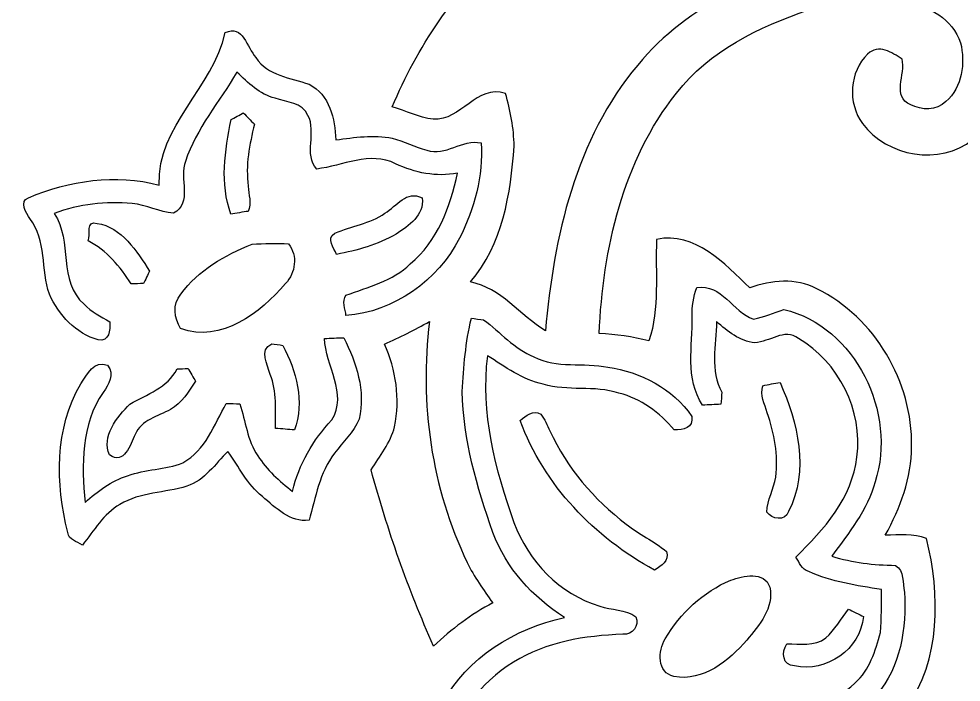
# Model space of a CAD drawing. Header units: centimetres. Extents: x -11.3 to 11.3, y -12.6 to 12.5.
# Drawn here: x -10.08 to -3.45, y 3.49 to 8.16 of the extents above; entities that cross this region are included whole.
import ezdxf

# ---------------------------------------------------------------- set-up
doc = ezdxf.new("R2010")
doc.units = ezdxf.units.CM
doc.header["$MEASUREMENT"] = 0
doc.layers.add('Camada 1', color=7, linetype='Continuous')

msp = doc.modelspace()

# ---------------------------------------------------------------- linework, layer by layer
at = {"layer": 'Camada 1', "color": 156}
for points, knots in [([(-3.44523, 9.89753), (-3.44523, 9.89753), (-3.44523, 9.89753), (-3.44523, 9.89753), (-3.44523, 9.89753), (-3.39231, 9.63189), (-3.35173, 9.34402), (-3.44628, 9.08332), (-3.44628, 9.08332), (-3.49496, 9.08685), (-3.55211, 9.06709), (-3.59233, 9.10343), (-3.59233, 9.10343), (-3.68935, 9.17328), (-3.78777, 9.2463), (-3.9063, 9.27417), (-3.9063, 9.27417), (-4.15466, 9.06744), (-4.47604, 8.94432), (-4.80024, 8.94997), (-4.80024, 8.94997), (-4.98016, 8.98666), (-5.16008, 9.04346), (-5.30189, 9.16516), (-5.30189, 9.16516), (-5.55766, 8.81379), (-5.99581, 8.64552), (-6.42055, 8.6434), (-6.42055, 8.6434), (-6.5098, 8.64975), (-6.59906, 8.65716), (-6.68796, 8.66598), (-6.68796, 8.66598), (-7.00758, 8.34284), (-7.27604, 7.96254), (-7.44819, 7.54062), (-7.44819, 7.54062), (-7.35259, 7.5124), (-7.26052, 7.46724), (-7.16068, 7.45418), (-7.16068, 7.45418), (-6.96382, 7.44254), (-6.85411, 7.7022), (-6.65091, 7.63656), (-6.65091, 7.63656), (-6.61811, 7.51557), (-6.59165, 7.3914), (-6.59095, 7.2651), (-6.59095, 7.2651), (-6.61353, 6.92996), (-6.67244, 6.57365), (-6.89785, 6.30943), (-6.89785, 6.30943), (-6.6809, 6.26568), (-6.55038, 6.07625), (-6.37046, 5.96582), (-6.37046, 5.96582), (-6.3126, 6.62622), (-6.15809, 7.3159), (-5.72135, 7.83554), (-5.72135, 7.83554), (-5.36609, 8.27016), (-4.82458, 8.48642), (-4.30318, 8.64799), (-4.30318, 8.64799), (-3.62832, 8.85578), (-2.87301, 8.81309), (-2.24437, 8.48147), (-2.24437, 8.48147), (-1.36806, 8.04967), (-0.75847, 7.22806), (-0.36018, 6.3574), (-0.36018, 6.3574), (-0.32878, 6.41103), (-0.29739, 6.46465), (-0.26458, 6.51722), (-0.26458, 6.51722), (-0.41663, 7.39985), (-0.6558, 8.30932), (-1.22765, 9.01946), (-1.22765, 9.01946), (-1.34691, 8.82579), (-1.52929, 8.67233), (-1.74412, 8.59542), (-1.74412, 8.59542), (-1.79422, 8.57955), (-1.85844, 8.57179), (-1.89934, 8.61094), (-1.89934, 8.61094), (-2.05105, 8.74676), (-2.13747, 8.93903), (-2.1791, 9.13518), (-2.1791, 9.13518), (-2.41017, 9.01311), (-2.67124, 8.93903), (-2.9337, 8.94538), (-2.9337, 8.94538), (-3.10761, 9.21985), (-3.17005, 9.57509), (-3.04587, 9.88201), (-3.04587, 9.88201), (-3.17887, 9.88976), (-3.31223, 9.89506), (-3.44523, 9.89753)], [0, 0, 0, 0, 0.037037037037037, 0.037037037037037, 0.037037037037037, 0.037037037037037, 0.0740740740740741, 0.0740740740740741, 0.0740740740740741, 0.0740740740740741, 0.1111111111111111, 0.1111111111111111, 0.1111111111111111, 0.1111111111111111, 0.1481481481481481, 0.1481481481481481, 0.1481481481481481, 0.1481481481481481, 0.1851851851851852, 0.1851851851851852, 0.1851851851851852, 0.1851851851851852, 0.2222222222222222, 0.2222222222222222, 0.2222222222222222, 0.2222222222222222, 0.2592592592592592, 0.2592592592592592, 0.2592592592592592, 0.2592592592592592, 0.2962962962962963, 0.2962962962962963, 0.2962962962962963, 0.2962962962962963, 0.3333333333333333, 0.3333333333333333, 0.3333333333333333, 0.3333333333333333, 0.3703703703703703, 0.3703703703703703, 0.3703703703703703, 0.3703703703703703, 0.4074074074074074, 0.4074074074074074, 0.4074074074074074, 0.4074074074074074, 0.4444444444444444, 0.4444444444444444, 0.4444444444444444, 0.4444444444444444, 0.4814814814814815, 0.4814814814814815, 0.4814814814814815, 0.4814814814814815, 0.5185185185185185, 0.5185185185185185, 0.5185185185185185, 0.5185185185185185, 0.5555555555555556, 0.5555555555555556, 0.5555555555555556, 0.5555555555555556, 0.5925925925925926, 0.5925925925925926, 0.5925925925925926, 0.5925925925925926, 0.6296296296296297, 0.6296296296296297, 0.6296296296296297, 0.6296296296296297, 0.6666666666666666, 0.6666666666666666, 0.6666666666666666, 0.6666666666666666, 0.7037037037037037, 0.7037037037037037, 0.7037037037037037, 0.7037037037037037, 0.7407407407407407, 0.7407407407407407, 0.7407407407407407, 0.7407407407407407, 0.7777777777777778, 0.7777777777777778, 0.7777777777777778, 0.7777777777777778, 0.8148148148148148, 0.8148148148148148, 0.8148148148148148, 0.8148148148148148, 0.8518518518518519, 0.8518518518518519, 0.8518518518518519, 0.8518518518518519, 0.8888888888888888, 0.8888888888888888, 0.8888888888888888, 0.8888888888888888, 0.9259259259259259, 0.9259259259259259, 0.9259259259259259, 0.9259259259259259, 1, 1, 1, 1]), ([(-3.39619, 8.44867), (-3.39619, 8.44867), (-3.39619, 8.44867), (-3.39619, 8.44867), (-3.39619, 8.44867), (-3.03106, 8.19185), (-3.00884, 7.58577), (-3.36303, 7.31202), (-3.36303, 7.31202), (-3.59516, 7.12364), (-3.96558, 7.1903), (-4.13985, 7.4249), (-4.13985, 7.4249), (-4.24568, 7.56742), (-4.23157, 7.7911), (-4.1035, 7.91316), (-4.1035, 7.91316), (-4.02624, 7.98617), (-3.93171, 7.92444), (-3.86079, 7.87752), (-3.86079, 7.87752), (-3.83363, 7.77309), (-3.93522, 7.60906), (-3.80047, 7.55685), (-3.80047, 7.55685), (-3.72392, 7.51487), (-3.61843, 7.51521), (-3.55282, 7.57836), (-3.55282, 7.57836), (-3.43675, 7.68032), (-3.41453, 7.84965), (-3.44981, 7.99288), (-3.44981, 7.99288), (-3.50414, 8.15869), (-3.67417, 8.255), (-3.83998, 8.27087), (-3.83998, 8.27087), (-4.06717, 8.2878), (-4.2986, 8.28004), (-4.52049, 8.22359), (-4.52049, 8.22359), (-4.86798, 8.10294), (-5.21723, 7.93502), (-5.44865, 7.63798), (-5.44865, 7.63798), (-5.82682, 7.16314), (-5.96547, 6.54049), (-5.99263, 5.94571), (-5.99263, 5.94571), (-5.87445, 5.94147), (-5.75734, 5.92313), (-5.64198, 5.89562), (-5.64198, 5.89562), (-5.56541, 6.12705), (-5.59893, 6.3708), (-5.58835, 6.60893), (-5.58835, 6.60893), (-5.31812, 6.66608), (-5.10928, 6.43748), (-4.93323, 6.26779), (-4.93323, 6.26779), (-4.77908, 6.32354), (-4.61081, 6.33835), (-4.46051, 6.26073), (-4.46051, 6.26073), (-4.05095, 6.06036), (-3.786, 5.60528), (-3.79411, 5.1516), (-3.79411, 5.1516), (-3.79552, 4.93077), (-3.87244, 4.7184), (-3.97932, 4.52754), (-3.97932, 4.52754), (-3.88196, 4.52931), (-3.78249, 4.53707), (-3.68828, 4.50461), (-3.68828, 4.50461), (-3.59409, 4.10774), (-3.58422, 3.65266), (-3.83329, 3.30799), (-3.83329, 3.30799), (-3.98814, 3.08434), (-4.25838, 2.98838), (-4.5159, 2.94781), (-4.5159, 2.94781), (-4.64397, 2.74708), (-4.78084, 2.52411), (-5.01755, 2.4391), (-5.01755, 2.4391), (-5.18548, 2.36607), (-5.37774, 2.40488), (-5.52874, 2.49872), (-5.52874, 2.49872), (-5.49485, 2.01083), (-5.38585, 1.5307), (-5.25144, 1.06115), (-5.25144, 1.06115), (-5.22323, 0.92216), (-5.09551, 0.84313), (-5.00591, 0.74471), (-5.00591, 0.74471), (-4.82106, 0.55138), (-4.6101, 0.38522), (-4.42736, 0.18944), (-4.42736, 0.18944), (-4.42948, 0.26811), (-4.43442, 0.34678), (-4.42524, 0.42509), (-4.42524, 0.42509), (-4.36667, 0.84983), (-3.85833, 1.14828), (-3.4618, 0.97437), (-3.4618, 0.97437), (-3.16618, 0.86395), (-3.04411, 0.4646), (-3.20216, 0.19861), (-3.20216, 0.19861), (-3.302, 0.05326), (-3.51189, -0.02892), (-3.67454, 0.05997), (-3.67454, 0.05997), (-3.68793, 0.11923), (-3.73167, 0.18274), (-3.69746, 0.24236), (-3.69746, 0.24236), (-3.66289, 0.3383), (-3.54787, 0.34361), (-3.46674, 0.3757), (-3.46674, 0.3757), (-3.4685, 0.47201), (-3.44981, 0.5909), (-3.54507, 0.65088), (-3.54507, 0.65088), (-3.71052, 0.75706), (-3.94194, 0.66886), (-4.04707, 0.5154), (-4.04707, 0.5154), (-4.14126, 0.38664), (-4.11127, 0.21271), (-4.05341, 0.07513), (-4.05341, 0.07513), (-3.95005, -0.15733), (-3.7927, -0.36371), (-3.60715, -0.53693), (-3.60715, -0.53693), (-3.33869, -0.77399), (-3.08151, -1.02551), (-2.85184, -1.30104), (-2.85184, -1.30104), (-2.73049, -1.25201), (-2.64865, -1.14687), (-2.54458, -1.0728), (-2.54458, -1.0728), (-2.50859, -1.09007), (-2.47227, -1.10737), (-2.43592, -1.12465), (-2.43592, -1.12465), (-2.23626, -1.37548), (-2.20345, -1.70673), (-2.21333, -2.01577), (-2.21333, -2.01577), (-2.03799, -2.02282), (-1.86972, -2.11067), (-1.69228, -2.07362), (-1.69228, -2.07362), (-1.54586, -2.06798), (-1.41005, -1.99848), (-1.26364, -1.99707), (-1.26364, -1.99707), (-1.23647, -2.02564), (-1.21143, -2.05598), (-1.18568, -2.08633), (-1.18568, -2.08633), (-1.25341, -2.31245), (-1.28869, -2.55128), (-1.40299, -2.76083), (-1.40299, -2.76083), (-1.47742, -2.91287), (-1.58537, -3.04446), (-1.70709, -3.16123), (-1.70709, -3.16123), (-1.53846, -3.55458), (-1.41145, -3.96451), (-1.31268, -4.3808), (-1.31268, -4.3808), (-1.18991, -4.25097), (-1.06115, -4.12574), (-0.91263, -4.0259), (-0.91263, -4.0259), (-0.83467, -3.96662), (-0.73377, -3.9236), (-0.69427, -3.82763), (-0.69427, -3.82763), (-0.60783, -3.65159), (-0.6223, -3.45015), (-0.57185, -3.26424), (-0.57185, -3.26424), (-0.52069, -3.26248), (-0.46214, -3.23744), (-0.41875, -3.27695), (-0.41875, -3.27695), (-0.23671, -3.39336), (-0.05574, -3.55635), (0.17356, -3.54999), (0.17356, -3.54999), (0.37818, -3.55282), (0.59513, -3.60257), (0.73978, -3.75742), (0.73978, -3.75742), (0.81421, -3.66148), (0.90311, -3.57716), (0.97189, -3.47661), (0.97189, -3.47661), (0.99024, -3.32809), (0.97155, -3.1757), (1.00787, -3.02894), (1.00787, -3.02894), (1.04846, -2.81199), (1.17333, -2.62078), (1.33278, -2.47227), (1.33278, -2.47227), (1.19873, -2.34843), (1.08338, -2.19569), (1.05516, -2.01083), (1.05516, -2.01083), (1.01881, -1.80199), (0.85794, -1.65169), (0.72354, -1.50071), (0.72354, -1.50071), (0.66216, -1.45379), (0.71683, -1.3903), (0.73201, -1.33526), (0.73201, -1.33526), (1.11019, -1.25165), (1.51765, -1.19062), (1.89264, -1.32115), (1.89264, -1.32115), (1.99636, -1.08761), (2.16252, -0.8576), (2.40665, -0.762), (2.40665, -0.762), (2.59467, -0.79974), (2.7559, -0.92004), (2.88854, -1.05409), (2.88854, -1.05409), (3.00143, -0.87736), (3.13124, -0.71261), (3.2572, -0.54504), (3.2572, -0.54504), (3.50237, -0.24306), (3.75813, 0.09207), (3.79165, 0.49354), (3.79165, 0.49354), (3.82269, 0.78951), (3.4237, 1.0234), (3.18947, 0.83078), (3.18947, 0.83078), (3.10515, 0.76517), (3.12525, 0.65193), (3.12878, 0.55879), (3.12878, 0.55879), (3.14607, 0.55033), (3.18028, 0.53374), (3.19758, 0.52563), (3.19758, 0.52563), (3.25261, 0.51152), (3.32527, 0.5274), (3.36585, 0.47766), (3.36585, 0.47766), (3.45015, 0.39933), (3.41347, 0.24236), (3.30446, 0.20672), (3.30446, 0.20672), (3.14713, 0.16898), (2.96474, 0.23213), (2.87584, 0.37041), (2.87584, 0.37041), (2.72625, 0.61207), (2.78906, 0.9733), (3.03812, 1.12535), (3.03812, 1.12535), (3.33691, 1.31726), (3.76166, 1.21391), (3.97333, 0.93873), (3.97333, 0.93873), (4.08763, 0.80892), (4.11692, 0.63146), (4.11797, 0.46389), (4.11797, 0.46389), (4.44112, 0.83643), (4.79495, 1.18109), (5.13467, 1.53811), (5.13467, 1.53811), (4.93854, 1.63653), (4.86726, 1.92193), (4.62244, 1.92405), (4.62244, 1.92405), (4.52508, 1.94522), (4.36068, 1.86407), (4.32082, 1.98931), (4.32082, 1.98931), (4.32118, 2.23414), (4.4016, 2.4758), (4.50215, 2.69699), (4.50215, 2.69699), (4.63267, 2.98167), (4.90395, 3.19722), (5.22004, 3.22721), (5.22004, 3.22721), (5.11104, 3.42511), (5.03872, 3.66783), (5.12585, 3.88796), (5.12585, 3.88796), (5.25885, 4.21181), (5.24262, 4.56881), (5.24191, 4.91172), (5.24191, 4.91172), (5.25322, 4.93182), (5.27543, 4.9717), (5.28637, 4.9918), (5.28637, 4.9918), (5.32587, 4.98968), (5.36716, 4.99604), (5.40631, 4.98403), (5.40631, 4.98403), (5.68819, 4.79142), (5.94535, 4.52613), (6.28931, 4.45135), (6.28931, 4.45135), (6.23639, 4.83093), (6.17926, 5.21299), (6.0572, 5.57812), (6.0572, 5.57812), (5.8755, 6.15032), (5.57459, 6.69783), (5.12163, 7.09965), (5.12163, 7.09965), (4.66336, 7.5191), (4.04247, 7.74946), (3.42229, 7.7477), (3.42229, 7.7477), (3.33621, 7.74559), (3.24555, 7.75088), (3.16688, 7.7096), (3.16688, 7.7096), (2.95733, 7.61293), (2.74884, 7.49582), (2.59856, 7.3166), (2.59856, 7.3166), (2.51953, 7.21818), (2.46379, 7.0806), (2.51283, 6.95607), (2.51283, 6.95607), (2.55729, 6.79591), (2.70157, 6.68584), (2.85996, 6.65302), (2.85996, 6.65302), (2.97673, 6.68126), (3.05505, 6.77298), (3.09316, 6.8834), (3.09316, 6.8834), (3.03564, 6.94619), (2.93652, 6.99311), (2.93546, 7.08942), (2.93546, 7.08942), (2.92347, 7.19454), (3.03318, 7.28239), (3.13372, 7.2517), (3.13372, 7.2517), (3.28824, 7.19983), (3.40747, 7.04566), (3.40465, 6.87951), (3.40465, 6.87951), (3.39548, 6.60752), (3.17076, 6.3507), (2.89136, 6.34083), (2.89136, 6.34083), (2.49202, 6.31895), (2.15194, 6.7056), (2.17063, 7.09365), (2.17063, 7.09365), (2.17416, 7.24746), (2.25354, 7.38363), (2.32974, 7.51204), (2.32974, 7.51204), (1.68485, 7.24217), (1.12923, 6.79414), (0.65158, 6.29038), (0.65158, 6.29038), (0.69568, 6.1722), (0.72107, 6.04801), (0.73025, 5.92242), (0.73025, 5.92242), (1.0922, 5.88963), (1.40757, 5.60034), (1.49542, 5.25322), (1.49542, 5.25322), (1.36877, 4.96181), (1.14547, 4.68982), (0.83572, 4.58576), (0.83572, 4.58576), (0.85548, 4.39596), (0.82868, 4.20758), (0.79199, 4.02201), (0.79199, 4.02201), (1.10101, 3.19439), (1.35466, 2.33257), (1.39876, 1.44533), (1.39876, 1.44533), (1.42168, 1.25871), (1.24566, 1.07984), (1.05762, 1.11159), (1.05762, 1.11159), (0.85972, 1.12888), (0.72602, 1.37266), (0.82549, 1.54693), (0.82549, 1.54693), (0.86642, 1.63936), (0.96061, 1.68627), (1.05021, 1.72013), (1.05021, 1.72013), (0.98953, 2.37277), (0.7994, 3.00284), (0.5976, 3.62303), (0.5976, 3.62303), (0.53199, 3.50131), (0.42403, 3.41383), (0.2868, 3.38737), (0.2868, 3.38737), (0.28821, 2.78835), (0.27057, 2.18651), (0.17215, 1.59456), (0.17215, 1.59456), (0.07691, 1.08584), (-0.04867, 0.55138), (-0.39546, 0.14958), (-0.39546, 0.14958), (-0.50517, 0.0007), (-0.76059, 0.00669), (-0.86713, 0.15699), (-0.86713, 0.15699), (-0.99554, 0.30232), (-0.92533, 0.56232), (-0.74153, 0.62371), (-0.74153, 0.62371), (-0.65229, 0.67062), (-0.55174, 0.63358), (-0.46036, 0.61419), (-0.46036, 0.61419), (-0.27269, 0.998), (-0.17392, 1.41746), (-0.1203, 1.83938), (-0.1203, 1.83938), (-0.03033, 2.49096), (-0.04444, 3.15029), (-0.05079, 3.80646), (-0.05079, 3.80646), (-0.19543, 3.9063), (-0.35489, 3.98921), (-0.46637, 4.12891), (-0.46637, 4.12891), (-0.68085, 3.37502), (-0.99377, 2.62078), (-0.92779, 1.82068), (-0.92779, 1.82068), (-0.8509, 1.79704), (-0.762, 1.79034), (-0.70238, 1.73002), (-0.70238, 1.73002), (-0.63605, 1.67674), (-0.6163, 1.59137), (-0.58666, 1.51553), (-0.58666, 1.51553), (-0.61524, 1.42945), (-0.63005, 1.32749), (-0.70838, 1.27), (-0.70838, 1.27), (-0.86184, 1.14123), (-1.14265, 1.20826), (-1.18886, 1.41393), (-1.18886, 1.41393), (-1.26012, 1.72473), (-1.29857, 2.04716), (-1.26152, 2.36536), (-1.26152, 2.36536), (-1.19839, 2.9778), (-0.96378, 3.55177), (-0.7948, 4.13878), (-0.7948, 4.13878), (-0.81385, 4.13948), (-0.85231, 4.1409), (-0.87136, 4.1416), (-0.87136, 4.1416), (-1.26293, 3.62902), (-1.66475, 3.08609), (-2.24861, 2.77953), (-2.24861, 2.77953), (-2.37277, 2.70474), (-2.54635, 2.71073), (-2.64829, 2.8201), (-2.64829, 2.8201), (-2.79435, 2.95875), (-2.74355, 3.2332), (-2.55517, 3.30694), (-2.55517, 3.30694), (-2.42288, 3.37679), (-2.26942, 3.31082), (-2.17594, 3.2071), (-2.17594, 3.2071), (-1.83868, 3.43958), (-1.57902, 3.76132), (-1.32715, 4.07987), (-1.32715, 4.07987), (-1.30562, 4.11091), (-1.27353, 4.1409), (-1.28057, 4.18217), (-1.28057, 4.18217), (-1.60548, 4.27531), (-1.89934, 4.4697), (-2.11632, 4.72827), (-2.11632, 4.72827), (-2.15723, 4.77025), (-2.13254, 4.83022), (-2.13501, 4.88102), (-2.13501, 4.88102), (-1.99073, 4.93253), (-1.84009, 4.96288), (-1.69579, 5.01368), (-1.69579, 5.01368), (-1.49506, 5.07188), (-1.37724, 5.27295), (-1.1691, 5.31741), (-1.1691, 5.31741), (-1.21284, 5.46981), (-1.21954, 5.62785), (-1.21284, 5.78555), (-1.21284, 5.78555), (-1.20614, 6.03532), (-1.34584, 6.25369), (-1.40441, 6.4897), (-1.40441, 6.4897), (-1.38852, 6.51087), (-1.35678, 6.55355), (-1.3409, 6.57472), (-1.3409, 6.57472), (-1.16311, 6.56836), (-0.98743, 6.53803), (-0.80963, 6.52955), (-0.80963, 6.52955), (-1.05833, 6.99805), (-1.373, 7.43832), (-1.78011, 7.78228), (-1.78011, 7.78228), (-2.22849, 8.16751), (-2.79646, 8.44197), (-3.39619, 8.44867)], [0, 0, 0, 0, 0.0071428571428571, 0.0071428571428571, 0.0071428571428571, 0.0071428571428571, 0.0142857142857143, 0.0142857142857143, 0.0142857142857143, 0.0142857142857143, 0.0214285714285714, 0.0214285714285714, 0.0214285714285714, 0.0214285714285714, 0.0285714285714286, 0.0285714285714286, 0.0285714285714286, 0.0285714285714286, 0.0357142857142857, 0.0357142857142857, 0.0357142857142857, 0.0357142857142857, 0.0428571428571429, 0.0428571428571429, 0.0428571428571429, 0.0428571428571429, 0.05, 0.05, 0.05, 0.05, 0.0571428571428571, 0.0571428571428571, 0.0571428571428571, 0.0571428571428571, 0.0642857142857143, 0.0642857142857143, 0.0642857142857143, 0.0642857142857143, 0.0714285714285714, 0.0714285714285714, 0.0714285714285714, 0.0714285714285714, 0.0785714285714286, 0.0785714285714286, 0.0785714285714286, 0.0785714285714286, 0.0857142857142857, 0.0857142857142857, 0.0857142857142857, 0.0857142857142857, 0.0928571428571429, 0.0928571428571429, 0.0928571428571429, 0.0928571428571429, 0.1, 0.1, 0.1, 0.1, 0.1071428571428571, 0.1071428571428571, 0.1071428571428571, 0.1071428571428571, 0.1142857142857143, 0.1142857142857143, 0.1142857142857143, 0.1142857142857143, 0.1214285714285714, 0.1214285714285714, 0.1214285714285714, 0.1214285714285714, 0.1285714285714286, 0.1285714285714286, 0.1285714285714286, 0.1285714285714286, 0.1357142857142857, 0.1357142857142857, 0.1357142857142857, 0.1357142857142857, 0.1428571428571428, 0.1428571428571428, 0.1428571428571428, 0.1428571428571428, 0.15, 0.15, 0.15, 0.15, 0.1571428571428571, 0.1571428571428571, 0.1571428571428571, 0.1571428571428571, 0.1642857142857143, 0.1642857142857143, 0.1642857142857143, 0.1642857142857143, 0.1714285714285714, 0.1714285714285714, 0.1714285714285714, 0.1714285714285714, 0.1785714285714286, 0.1785714285714286, 0.1785714285714286, 0.1785714285714286, 0.1857142857142857, 0.1857142857142857, 0.1857142857142857, 0.1857142857142857, 0.1928571428571429, 0.1928571428571429, 0.1928571428571429, 0.1928571428571429, 0.2, 0.2, 0.2, 0.2, 0.2071428571428572, 0.2071428571428572, 0.2071428571428572, 0.2071428571428572, 0.2142857142857143, 0.2142857142857143, 0.2142857142857143, 0.2142857142857143, 0.2214285714285714, 0.2214285714285714, 0.2214285714285714, 0.2214285714285714, 0.2285714285714286, 0.2285714285714286, 0.2285714285714286, 0.2285714285714286, 0.2357142857142857, 0.2357142857142857, 0.2357142857142857, 0.2357142857142857, 0.2428571428571429, 0.2428571428571429, 0.2428571428571429, 0.2428571428571429, 0.25, 0.25, 0.25, 0.25, 0.2571428571428571, 0.2571428571428571, 0.2571428571428571, 0.2571428571428571, 0.2642857142857143, 0.2642857142857143, 0.2642857142857143, 0.2642857142857143, 0.2714285714285714, 0.2714285714285714, 0.2714285714285714, 0.2714285714285714, 0.2785714285714286, 0.2785714285714286, 0.2785714285714286, 0.2785714285714286, 0.2857142857142857, 0.2857142857142857, 0.2857142857142857, 0.2857142857142857, 0.2928571428571429, 0.2928571428571429, 0.2928571428571429, 0.2928571428571429, 0.3, 0.3, 0.3, 0.3, 0.3071428571428572, 0.3071428571428572, 0.3071428571428572, 0.3071428571428572, 0.3142857142857143, 0.3142857142857143, 0.3142857142857143, 0.3142857142857143, 0.3214285714285715, 0.3214285714285715, 0.3214285714285715, 0.3214285714285715, 0.3285714285714286, 0.3285714285714286, 0.3285714285714286, 0.3285714285714286, 0.3357142857142857, 0.3357142857142857, 0.3357142857142857, 0.3357142857142857, 0.3428571428571429, 0.3428571428571429, 0.3428571428571429, 0.3428571428571429, 0.35, 0.35, 0.35, 0.35, 0.3571428571428572, 0.3571428571428572, 0.3571428571428572, 0.3571428571428572, 0.3642857142857143, 0.3642857142857143, 0.3642857142857143, 0.3642857142857143, 0.3714285714285714, 0.3714285714285714, 0.3714285714285714, 0.3714285714285714, 0.3785714285714286, 0.3785714285714286, 0.3785714285714286, 0.3785714285714286, 0.3857142857142857, 0.3857142857142857, 0.3857142857142857, 0.3857142857142857, 0.3928571428571428, 0.3928571428571428, 0.3928571428571428, 0.3928571428571428, 0.4, 0.4, 0.4, 0.4, 0.4071428571428571, 0.4071428571428571, 0.4071428571428571, 0.4071428571428571, 0.4142857142857143, 0.4142857142857143, 0.4142857142857143, 0.4142857142857143, 0.4214285714285714, 0.4214285714285714, 0.4214285714285714, 0.4214285714285714, 0.4285714285714285, 0.4285714285714285, 0.4285714285714285, 0.4285714285714285, 0.4357142857142857, 0.4357142857142857, 0.4357142857142857, 0.4357142857142857, 0.4428571428571428, 0.4428571428571428, 0.4428571428571428, 0.4428571428571428, 0.45, 0.45, 0.45, 0.45, 0.4571428571428571, 0.4571428571428571, 0.4571428571428571, 0.4571428571428571, 0.4642857142857143, 0.4642857142857143, 0.4642857142857143, 0.4642857142857143, 0.4714285714285714, 0.4714285714285714, 0.4714285714285714, 0.4714285714285714, 0.4785714285714286, 0.4785714285714286, 0.4785714285714286, 0.4785714285714286, 0.4857142857142857, 0.4857142857142857, 0.4857142857142857, 0.4857142857142857, 0.4928571428571429, 0.4928571428571429, 0.4928571428571429, 0.4928571428571429, 0.5, 0.5, 0.5, 0.5, 0.5071428571428571, 0.5071428571428571, 0.5071428571428571, 0.5071428571428571, 0.5142857142857142, 0.5142857142857142, 0.5142857142857142, 0.5142857142857142, 0.5214285714285715, 0.5214285714285715, 0.5214285714285715, 0.5214285714285715, 0.5285714285714286, 0.5285714285714286, 0.5285714285714286, 0.5285714285714286, 0.5357142857142857, 0.5357142857142857, 0.5357142857142857, 0.5357142857142857, 0.5428571428571428, 0.5428571428571428, 0.5428571428571428, 0.5428571428571428, 0.55, 0.55, 0.55, 0.55, 0.5571428571428572, 0.5571428571428572, 0.5571428571428572, 0.5571428571428572, 0.5642857142857143, 0.5642857142857143, 0.5642857142857143, 0.5642857142857143, 0.5714285714285714, 0.5714285714285714, 0.5714285714285714, 0.5714285714285714, 0.5785714285714286, 0.5785714285714286, 0.5785714285714286, 0.5785714285714286, 0.5857142857142857, 0.5857142857142857, 0.5857142857142857, 0.5857142857142857, 0.5928571428571429, 0.5928571428571429, 0.5928571428571429, 0.5928571428571429, 0.6, 0.6, 0.6, 0.6, 0.6071428571428571, 0.6071428571428571, 0.6071428571428571, 0.6071428571428571, 0.6142857142857143, 0.6142857142857143, 0.6142857142857143, 0.6142857142857143, 0.6214285714285714, 0.6214285714285714, 0.6214285714285714, 0.6214285714285714, 0.6285714285714286, 0.6285714285714286, 0.6285714285714286, 0.6285714285714286, 0.6357142857142857, 0.6357142857142857, 0.6357142857142857, 0.6357142857142857, 0.6428571428571429, 0.6428571428571429, 0.6428571428571429, 0.6428571428571429, 0.65, 0.65, 0.65, 0.65, 0.6571428571428571, 0.6571428571428571, 0.6571428571428571, 0.6571428571428571, 0.6642857142857143, 0.6642857142857143, 0.6642857142857143, 0.6642857142857143, 0.6714285714285714, 0.6714285714285714, 0.6714285714285714, 0.6714285714285714, 0.6785714285714286, 0.6785714285714286, 0.6785714285714286, 0.6785714285714286, 0.6857142857142857, 0.6857142857142857, 0.6857142857142857, 0.6857142857142857, 0.6928571428571428, 0.6928571428571428, 0.6928571428571428, 0.6928571428571428, 0.7, 0.7, 0.7, 0.7, 0.7071428571428572, 0.7071428571428572, 0.7071428571428572, 0.7071428571428572, 0.7142857142857143, 0.7142857142857143, 0.7142857142857143, 0.7142857142857143, 0.7214285714285714, 0.7214285714285714, 0.7214285714285714, 0.7214285714285714, 0.7285714285714285, 0.7285714285714285, 0.7285714285714285, 0.7285714285714285, 0.7357142857142858, 0.7357142857142858, 0.7357142857142858, 0.7357142857142858, 0.7428571428571429, 0.7428571428571429, 0.7428571428571429, 0.7428571428571429, 0.75, 0.75, 0.75, 0.75, 0.7571428571428571, 0.7571428571428571, 0.7571428571428571, 0.7571428571428571, 0.7642857142857142, 0.7642857142857142, 0.7642857142857142, 0.7642857142857142, 0.7714285714285715, 0.7714285714285715, 0.7714285714285715, 0.7714285714285715, 0.7785714285714286, 0.7785714285714286, 0.7785714285714286, 0.7785714285714286, 0.7857142857142857, 0.7857142857142857, 0.7857142857142857, 0.7857142857142857, 0.7928571428571428, 0.7928571428571428, 0.7928571428571428, 0.7928571428571428, 0.8, 0.8, 0.8, 0.8, 0.8071428571428572, 0.8071428571428572, 0.8071428571428572, 0.8071428571428572, 0.8142857142857143, 0.8142857142857143, 0.8142857142857143, 0.8142857142857143, 0.8214285714285714, 0.8214285714285714, 0.8214285714285714, 0.8214285714285714, 0.8285714285714286, 0.8285714285714286, 0.8285714285714286, 0.8285714285714286, 0.8357142857142857, 0.8357142857142857, 0.8357142857142857, 0.8357142857142857, 0.8428571428571429, 0.8428571428571429, 0.8428571428571429, 0.8428571428571429, 0.85, 0.85, 0.85, 0.85, 0.8571428571428571, 0.8571428571428571, 0.8571428571428571, 0.8571428571428571, 0.8642857142857143, 0.8642857142857143, 0.8642857142857143, 0.8642857142857143, 0.8714285714285714, 0.8714285714285714, 0.8714285714285714, 0.8714285714285714, 0.8785714285714286, 0.8785714285714286, 0.8785714285714286, 0.8785714285714286, 0.8857142857142857, 0.8857142857142857, 0.8857142857142857, 0.8857142857142857, 0.8928571428571429, 0.8928571428571429, 0.8928571428571429, 0.8928571428571429, 0.9, 0.9, 0.9, 0.9, 0.9071428571428571, 0.9071428571428571, 0.9071428571428571, 0.9071428571428571, 0.9142857142857143, 0.9142857142857143, 0.9142857142857143, 0.9142857142857143, 0.9214285714285714, 0.9214285714285714, 0.9214285714285714, 0.9214285714285714, 0.9285714285714286, 0.9285714285714286, 0.9285714285714286, 0.9285714285714286, 0.9357142857142857, 0.9357142857142857, 0.9357142857142857, 0.9357142857142857, 0.9428571428571428, 0.9428571428571428, 0.9428571428571428, 0.9428571428571428, 0.95, 0.95, 0.95, 0.95, 0.9571428571428572, 0.9571428571428572, 0.9571428571428572, 0.9571428571428572, 0.9642857142857143, 0.9642857142857143, 0.9642857142857143, 0.9642857142857143, 0.9714285714285714, 0.9714285714285714, 0.9714285714285714, 0.9714285714285714, 0.9785714285714285, 0.9785714285714285, 0.9785714285714285, 0.9785714285714285, 0.9857142857142858, 0.9857142857142858, 0.9857142857142858, 0.9857142857142858, 1, 1, 1, 1]), ([(-8.62435, 8.06379), (-8.62435, 8.06379), (-8.62435, 8.06379), (-8.62435, 8.06379), (-8.62435, 8.06379), (-8.70549, 7.67503), (-9.10201, 7.4115), (-9.08896, 6.99099), (-9.08896, 6.99099), (-9.39341, 7.07212), (-9.72185, 7.0231), (-10.00794, 6.90174), (-10.00794, 6.90174), (-10.07568, 6.87951), (-10.02417, 6.79131), (-9.99736, 6.75498), (-9.99736, 6.75498), (-9.87813, 6.60152), (-9.92187, 6.39585), (-9.86049, 6.22265), (-9.86049, 6.22265), (-9.79628, 6.0773), (-9.6721, 5.94676), (-9.5183, 5.90091), (-9.5183, 5.90091), (-9.43786, 5.88715), (-9.43292, 5.97005), (-9.43645, 6.02826), (-9.43645, 6.02826), (-9.49889, 6.06531), (-9.56486, 6.09952), (-9.61602, 6.15244), (-9.61602, 6.15244), (-9.80333, 6.31472), (-9.6961, 6.59659), (-9.82627, 6.79097), (-9.82627, 6.79097), (-9.65235, 6.85835), (-9.46326, 6.87809), (-9.2784, 6.86187), (-9.2784, 6.86187), (-9.17821, 6.8527), (-9.08755, 6.8012), (-8.98771, 6.79272), (-8.98771, 6.79272), (-8.85189, 6.86469), (-8.94961, 7.04037), (-8.9034, 7.15785), (-8.9034, 7.15785), (-8.82685, 7.38962), (-8.66316, 7.57802), (-8.54075, 7.78615), (-8.54075, 7.78615), (-8.46208, 7.71172), (-8.382, 7.62847), (-8.27193, 7.60236), (-8.27193, 7.60236), (-8.19185, 7.57202), (-8.07861, 7.57519), (-8.04156, 7.48135), (-8.04156, 7.48135), (-7.97771, 7.36316), (-8.07261, 7.20583), (-7.97983, 7.10388), (-7.97983, 7.10388), (-7.79709, 7.12716), (-7.60623, 7.23087), (-7.42456, 7.14162), (-7.42456, 7.14162), (-7.28873, 7.07602), (-7.1388, 7.04744), (-6.98887, 7.07424), (-6.98887, 7.07424), (-7.04003, 6.83753), (-7.13069, 6.59553), (-7.32119, 6.43573), (-7.32119, 6.43573), (-7.44643, 6.31684), (-7.61646, 6.27379), (-7.7738, 6.21558), (-7.7738, 6.21558), (-7.8052, 6.1729), (-7.77662, 6.11962), (-7.7738, 6.07272), (-7.7738, 6.07272), (-7.43654, 6.09881), (-7.12716, 6.31895), (-6.97406, 6.61811), (-6.97406, 6.61811), (-6.86964, 6.82412), (-6.80755, 7.0559), (-6.82237, 7.28802), (-6.82237, 7.28802), (-6.95678, 7.31626), (-7.07319, 7.1903), (-7.20583, 7.23652), (-7.20583, 7.23652), (-7.28873, 7.2584), (-7.36494, 7.29933), (-7.44819, 7.32084), (-7.44819, 7.32084), (-7.57943, 7.34694), (-7.71418, 7.32649), (-7.84506, 7.30956), (-7.84506, 7.30956), (-7.85035, 7.45596), (-7.88916, 7.62916), (-8.03345, 7.70008), (-8.03345, 7.70008), (-8.16468, 7.7477), (-8.32485, 7.76004), (-8.40846, 7.88811), (-8.40846, 7.88811), (-8.47055, 7.95761), (-8.497, 8.12518), (-8.62435, 8.06379)], [0, 0, 0, 0, 0.0333333333333333, 0.0333333333333333, 0.0333333333333333, 0.0333333333333333, 0.0666666666666667, 0.0666666666666667, 0.0666666666666667, 0.0666666666666667, 0.1, 0.1, 0.1, 0.1, 0.1333333333333333, 0.1333333333333333, 0.1333333333333333, 0.1333333333333333, 0.1666666666666667, 0.1666666666666667, 0.1666666666666667, 0.1666666666666667, 0.2, 0.2, 0.2, 0.2, 0.2333333333333333, 0.2333333333333333, 0.2333333333333333, 0.2333333333333333, 0.2666666666666667, 0.2666666666666667, 0.2666666666666667, 0.2666666666666667, 0.3, 0.3, 0.3, 0.3, 0.3333333333333333, 0.3333333333333333, 0.3333333333333333, 0.3333333333333333, 0.3666666666666666, 0.3666666666666666, 0.3666666666666666, 0.3666666666666666, 0.4, 0.4, 0.4, 0.4, 0.4333333333333333, 0.4333333333333333, 0.4333333333333333, 0.4333333333333333, 0.4666666666666667, 0.4666666666666667, 0.4666666666666667, 0.4666666666666667, 0.5, 0.5, 0.5, 0.5, 0.5333333333333333, 0.5333333333333333, 0.5333333333333333, 0.5333333333333333, 0.5666666666666667, 0.5666666666666667, 0.5666666666666667, 0.5666666666666667, 0.6, 0.6, 0.6, 0.6, 0.6333333333333333, 0.6333333333333333, 0.6333333333333333, 0.6333333333333333, 0.6666666666666666, 0.6666666666666666, 0.6666666666666666, 0.6666666666666666, 0.7, 0.7, 0.7, 0.7, 0.7333333333333333, 0.7333333333333333, 0.7333333333333333, 0.7333333333333333, 0.7666666666666667, 0.7666666666666667, 0.7666666666666667, 0.7666666666666667, 0.8, 0.8, 0.8, 0.8, 0.8333333333333334, 0.8333333333333334, 0.8333333333333334, 0.8333333333333334, 0.8666666666666667, 0.8666666666666667, 0.8666666666666667, 0.8666666666666667, 0.9, 0.9, 0.9, 0.9, 0.9333333333333333, 0.9333333333333333, 0.9333333333333333, 0.9333333333333333, 1, 1, 1, 1]), ([(-8.58202, 7.45136), (-8.58202, 7.45136), (-8.58202, 7.45136), (-8.58202, 7.45136), (-8.58202, 7.45136), (-8.62647, 7.2337), (-8.6621, 7.00122), (-8.58308, 6.78673), (-8.58308, 6.78673), (-8.55309, 6.79167), (-8.49312, 6.80154), (-8.46313, 6.80614), (-8.46313, 6.80614), (-8.43492, 6.86187), (-8.46067, 6.92467), (-8.46137, 6.98287), (-8.46137, 6.98287), (-8.48183, 7.12964), (-8.4522, 7.27745), (-8.41798, 7.41961), (-8.41798, 7.41961), (-8.44409, 7.44607), (-8.47019, 7.47253), (-8.4963, 7.49899), (-8.4963, 7.49899), (-8.51746, 7.487), (-8.5605, 7.46337), (-8.58202, 7.45136)], [0, 0, 0, 0, 0.125, 0.125, 0.125, 0.125, 0.25, 0.25, 0.25, 0.25, 0.375, 0.375, 0.375, 0.375, 0.5, 0.5, 0.5, 0.5, 0.625, 0.625, 0.625, 0.625, 0.75, 0.75, 0.75, 0.75, 1, 1, 1, 1]), ([(-7.49969, 6.79238), (-7.49969, 6.79238), (-7.49969, 6.79238), (-7.49969, 6.79238), (-7.49969, 6.79238), (-7.60552, 6.71934), (-7.73606, 6.70277), (-7.85176, 6.65232), (-7.85176, 6.65232), (-7.91562, 6.61458), (-7.85707, 6.54967), (-7.84048, 6.50309), (-7.84048, 6.50309), (-7.69549, 6.53133), (-7.54944, 6.56978), (-7.42173, 6.64669), (-7.42173, 6.64669), (-7.33, 6.70312), (-7.22383, 6.77827), (-7.23688, 6.90033), (-7.23688, 6.90033), (-7.34835, 6.95819), (-7.41574, 6.84423), (-7.49969, 6.79238)], [0, 0, 0, 0, 0.1428571428571428, 0.1428571428571428, 0.1428571428571428, 0.1428571428571428, 0.2857142857142857, 0.2857142857142857, 0.2857142857142857, 0.2857142857142857, 0.4285714285714285, 0.4285714285714285, 0.4285714285714285, 0.4285714285714285, 0.5714285714285714, 0.5714285714285714, 0.5714285714285714, 0.5714285714285714, 0.7142857142857143, 0.7142857142857143, 0.7142857142857143, 0.7142857142857143, 1, 1, 1, 1]), ([(-9.58779, 6.5987), (-9.58779, 6.5987), (-9.58779, 6.5987), (-9.58779, 6.5987), (-9.58779, 6.5987), (-9.45762, 6.53062), (-9.36236, 6.41738), (-9.28475, 6.29532), (-9.28475, 6.29532), (-9.25617, 6.29673), (-9.22761, 6.29742), (-9.19868, 6.29849), (-9.19868, 6.29849), (-9.18809, 6.32037), (-9.16658, 6.36376), (-9.15599, 6.38527), (-9.15599, 6.38527), (-9.24277, 6.52463), (-9.35354, 6.69607), (-9.5257, 6.72182), (-9.5257, 6.72182), (-9.60543, 6.74441), (-9.5698, 6.64069), (-9.58779, 6.5987)], [0, 0, 0, 0, 0.1428571428571428, 0.1428571428571428, 0.1428571428571428, 0.1428571428571428, 0.2857142857142857, 0.2857142857142857, 0.2857142857142857, 0.2857142857142857, 0.4285714285714285, 0.4285714285714285, 0.4285714285714285, 0.4285714285714285, 0.5714285714285714, 0.5714285714285714, 0.5714285714285714, 0.5714285714285714, 0.7142857142857143, 0.7142857142857143, 0.7142857142857143, 0.7142857142857143, 1, 1, 1, 1]), ([(-8.93586, 6.22265), (-8.93586, 6.22265), (-8.93586, 6.22265), (-8.93586, 6.22265), (-8.93586, 6.22265), (-8.99724, 6.15209), (-8.98207, 6.05649), (-8.93833, 5.98134), (-8.93833, 5.98134), (-8.65081, 5.87903), (-8.37635, 6.09035), (-8.19925, 6.29742), (-8.19925, 6.29742), (-8.12764, 6.37645), (-8.11283, 6.4904), (-8.17774, 6.57823), (-8.17774, 6.57823), (-8.26346, 6.58035), (-8.34918, 6.58071), (-8.43456, 6.57613), (-8.43456, 6.57613), (-8.62471, 6.49886), (-8.8138, 6.39197), (-8.93586, 6.22265)], [0, 0, 0, 0, 0.1428571428571428, 0.1428571428571428, 0.1428571428571428, 0.1428571428571428, 0.2857142857142857, 0.2857142857142857, 0.2857142857142857, 0.2857142857142857, 0.4285714285714285, 0.4285714285714285, 0.4285714285714285, 0.4285714285714285, 0.5714285714285714, 0.5714285714285714, 0.5714285714285714, 0.5714285714285714, 0.7142857142857143, 0.7142857142857143, 0.7142857142857143, 0.7142857142857143, 1, 1, 1, 1]), ([(-5.30506, 6.27027), (-5.30506, 6.27027), (-5.30506, 6.27027), (-5.30506, 6.27027), (-5.30506, 6.27027), (-5.32906, 6.20501), (-5.3407, 6.13657), (-5.33752, 6.06707), (-5.33752, 6.06707), (-5.33364, 5.85786), (-5.39009, 5.62892), (-5.2645, 5.44264), (-5.2645, 5.44264), (-5.22145, 5.44476), (-5.17877, 5.44653), (-5.13537, 5.44829), (-5.13537, 5.44829), (-5.13396, 5.46946), (-5.13115, 5.5118), (-5.12938, 5.53295), (-5.12938, 5.53295), (-5.21511, 5.68466), (-5.16819, 5.86493), (-5.16678, 6.03003), (-5.16678, 6.03003), (-5.08916, 5.96159), (-5.00379, 5.89173), (-4.89654, 5.88186), (-4.89654, 5.88186), (-4.79283, 5.88539), (-4.69053, 5.98664), (-4.59034, 5.91149), (-4.59034, 5.91149), (-4.30635, 5.7471), (-4.13561, 5.40385), (-4.179, 5.07753), (-4.179, 5.07753), (-4.2104, 4.79142), (-4.41006, 4.56564), (-4.60903, 4.37373), (-4.60903, 4.37373), (-4.58294, 4.33599), (-4.56776, 4.28483), (-4.51801, 4.27143), (-4.51801, 4.27143), (-4.35645, 4.19876), (-4.17936, 4.17194), (-4.00543, 4.14548), (-4.00543, 4.14548), (-4.00473, 4.04424), (-4.00719, 3.94299), (-4.01179, 3.8421), (-4.01179, 3.8421), (-4.05024, 3.71474), (-4.08834, 3.57752), (-4.1924, 3.4865), (-4.1924, 3.4865), (-4.34162, 3.33762), (-4.56881, 3.34186), (-4.76462, 3.33762), (-4.76462, 3.33762), (-4.83551, 3.17712), (-4.91067, 3.01201), (-5.03731, 2.88642), (-5.03731, 2.88642), (-5.10046, 2.80175), (-5.20522, 2.78482), (-5.30294, 2.80882), (-5.30294, 2.80882), (-5.32377, 2.88678), (-5.34105, 2.96545), (-5.35481, 3.04482), (-5.35481, 3.04482), (-5.37598, 3.05647), (-5.41796, 3.07939), (-5.43913, 3.09104), (-5.43913, 3.09104), (-5.52944, 3.02789), (-5.50298, 2.90476), (-5.47687, 2.81481), (-5.47687, 2.81481), (-5.42712, 2.65959), (-5.23558, 2.58444), (-5.09057, 2.65394), (-5.09057, 2.65394), (-4.86867, 2.74849), (-4.7565, 2.98097), (-4.65313, 3.18416), (-4.65313, 3.18416), (-4.43159, 3.17324), (-4.19311, 3.23285), (-4.04106, 3.4043), (-4.04106, 3.4043), (-3.87068, 3.60009), (-3.82905, 3.87561), (-3.84493, 4.12643), (-3.84493, 4.12643), (-3.85938, 4.19028), (-3.84104, 4.27743), (-3.90806, 4.31482), (-3.90806, 4.31482), (-4.0594, 4.31694), (-4.2097, 4.33492), (-4.35539, 4.37868), (-4.35539, 4.37868), (-4.23791, 4.54306), (-4.1042, 4.70322), (-4.05095, 4.9029), (-4.05095, 4.9029), (-3.89431, 5.38373), (-4.18782, 5.99651), (-4.69299, 6.11645), (-4.69299, 6.11645), (-4.76391, 6.09211), (-4.8334, 6.06248), (-4.90643, 6.04697), (-4.90643, 6.04697), (-5.05529, 6.09881), (-5.12762, 6.29813), (-5.30506, 6.27027)], [0, 0, 0, 0, 0.032258064516129, 0.032258064516129, 0.032258064516129, 0.032258064516129, 0.0645161290322581, 0.0645161290322581, 0.0645161290322581, 0.0645161290322581, 0.0967741935483871, 0.0967741935483871, 0.0967741935483871, 0.0967741935483871, 0.1290322580645161, 0.1290322580645161, 0.1290322580645161, 0.1290322580645161, 0.1612903225806452, 0.1612903225806452, 0.1612903225806452, 0.1612903225806452, 0.1935483870967742, 0.1935483870967742, 0.1935483870967742, 0.1935483870967742, 0.2258064516129032, 0.2258064516129032, 0.2258064516129032, 0.2258064516129032, 0.2580645161290323, 0.2580645161290323, 0.2580645161290323, 0.2580645161290323, 0.2903225806451613, 0.2903225806451613, 0.2903225806451613, 0.2903225806451613, 0.3225806451612903, 0.3225806451612903, 0.3225806451612903, 0.3225806451612903, 0.3548387096774194, 0.3548387096774194, 0.3548387096774194, 0.3548387096774194, 0.3870967741935484, 0.3870967741935484, 0.3870967741935484, 0.3870967741935484, 0.4193548387096774, 0.4193548387096774, 0.4193548387096774, 0.4193548387096774, 0.4516129032258064, 0.4516129032258064, 0.4516129032258064, 0.4516129032258064, 0.4838709677419355, 0.4838709677419355, 0.4838709677419355, 0.4838709677419355, 0.5161290322580645, 0.5161290322580645, 0.5161290322580645, 0.5161290322580645, 0.5483870967741935, 0.5483870967741935, 0.5483870967741935, 0.5483870967741935, 0.5806451612903226, 0.5806451612903226, 0.5806451612903226, 0.5806451612903226, 0.6129032258064516, 0.6129032258064516, 0.6129032258064516, 0.6129032258064516, 0.6451612903225806, 0.6451612903225806, 0.6451612903225806, 0.6451612903225806, 0.6774193548387096, 0.6774193548387096, 0.6774193548387096, 0.6774193548387096, 0.7096774193548387, 0.7096774193548387, 0.7096774193548387, 0.7096774193548387, 0.7419354838709677, 0.7419354838709677, 0.7419354838709677, 0.7419354838709677, 0.7741935483870968, 0.7741935483870968, 0.7741935483870968, 0.7741935483870968, 0.8064516129032258, 0.8064516129032258, 0.8064516129032258, 0.8064516129032258, 0.8387096774193549, 0.8387096774193549, 0.8387096774193549, 0.8387096774193549, 0.8709677419354839, 0.8709677419354839, 0.8709677419354839, 0.8709677419354839, 0.9032258064516129, 0.9032258064516129, 0.9032258064516129, 0.9032258064516129, 0.9354838709677419, 0.9354838709677419, 0.9354838709677419, 0.9354838709677419, 1, 1, 1, 1]), ([(-6.95642, 5.53895), (-6.95642, 5.53895), (-6.95642, 5.53895), (-6.95642, 5.53895), (-6.95642, 5.53895), (-6.94831, 5.19782), (-6.85305, 4.86621), (-6.73946, 4.54659), (-6.73946, 4.54659), (-6.64632, 4.29612), (-6.46148, 4.0901), (-6.23639, 3.94899), (-6.23639, 3.94899), (-6.58636, 3.87068), (-6.92185, 3.66783), (-7.094, 3.34468), (-7.094, 3.34468), (-7.23089, 3.12103), (-7.21006, 2.84938), (-7.28132, 2.60419), (-7.28132, 2.60419), (-7.25735, 2.55198), (-7.23688, 2.49519), (-7.1903, 2.45779), (-7.1903, 2.45779), (-7.07743, 2.41582), (-6.95642, 2.45251), (-6.84388, 2.47473), (-6.84388, 2.47473), (-6.58388, 2.49943), (-6.32001, 2.45426), (-6.06212, 2.49378), (-6.06212, 2.49378), (-5.82436, 2.60068), (-5.70934, 2.85608), (-5.58765, 3.07057), (-5.58765, 3.07057), (-5.62715, 3.10479), (-5.67584, 3.15382), (-5.73122, 3.11925), (-5.73122, 3.11925), (-5.85998, 2.95663), (-5.93302, 2.72979), (-6.1348, 2.63877), (-6.1348, 2.63877), (-6.46077, 2.62042), (-6.79202, 2.66946), (-7.11305, 2.58903), (-7.11305, 2.58903), (-7.09188, 2.71356), (-7.0679, 2.83774), (-7.05097, 2.96298), (-7.05097, 2.96298), (-7.01815, 3.24379), (-6.8326, 3.49003), (-6.59482, 3.63431), (-6.59482, 3.63431), (-6.36517, 3.77647), (-6.09177, 3.82128), (-5.82577, 3.82975), (-5.82577, 3.82975), (-5.75663, 3.82447), (-5.70759, 3.88796), (-5.73439, 3.95393), (-5.73439, 3.95393), (-5.80848, 4.0079), (-5.90515, 3.99944), (-5.98874, 4.02836), (-5.98874, 4.02836), (-6.27133, 4.11127), (-6.49145, 4.3441), (-6.592, 4.6168), (-6.592, 4.6168), (-6.72677, 4.99145), (-6.82871, 5.38938), (-6.77862, 5.79049), (-6.77862, 5.79049), (-6.6548, 5.71183), (-6.53238, 5.62222), (-6.38632, 5.5894), (-6.38632, 5.5894), (-6.21276, 5.5372), (-6.02614, 5.58375), (-5.85328, 5.52767), (-5.85328, 5.52767), (-5.69841, 5.48815), (-5.56577, 5.38973), (-5.46417, 5.26837), (-5.46417, 5.26837), (-5.40066, 5.26661), (-5.32694, 5.28072), (-5.34105, 5.36363), (-5.34105, 5.36363), (-5.4737, 5.55871), (-5.70018, 5.67619), (-5.93054, 5.70934), (-5.93054, 5.70934), (-6.10234, 5.74604), (-6.29038, 5.6977), (-6.45125, 5.78309), (-6.45125, 5.78309), (-6.59024, 5.83917), (-6.68867, 5.95453), (-6.80507, 6.04343), (-6.80507, 6.04343), (-6.82659, 6.0459), (-6.87, 6.05119), (-6.89151, 6.05401), (-6.89151, 6.05401), (-6.93313, 5.88539), (-6.94548, 5.71146), (-6.95642, 5.53895)], [0, 0, 0, 0, 0.0344827586206897, 0.0344827586206897, 0.0344827586206897, 0.0344827586206897, 0.0689655172413793, 0.0689655172413793, 0.0689655172413793, 0.0689655172413793, 0.103448275862069, 0.103448275862069, 0.103448275862069, 0.103448275862069, 0.1379310344827586, 0.1379310344827586, 0.1379310344827586, 0.1379310344827586, 0.1724137931034483, 0.1724137931034483, 0.1724137931034483, 0.1724137931034483, 0.2068965517241379, 0.2068965517241379, 0.2068965517241379, 0.2068965517241379, 0.2413793103448276, 0.2413793103448276, 0.2413793103448276, 0.2413793103448276, 0.2758620689655172, 0.2758620689655172, 0.2758620689655172, 0.2758620689655172, 0.3103448275862069, 0.3103448275862069, 0.3103448275862069, 0.3103448275862069, 0.3448275862068966, 0.3448275862068966, 0.3448275862068966, 0.3448275862068966, 0.3793103448275862, 0.3793103448275862, 0.3793103448275862, 0.3793103448275862, 0.4137931034482759, 0.4137931034482759, 0.4137931034482759, 0.4137931034482759, 0.4482758620689655, 0.4482758620689655, 0.4482758620689655, 0.4482758620689655, 0.4827586206896552, 0.4827586206896552, 0.4827586206896552, 0.4827586206896552, 0.5172413793103449, 0.5172413793103449, 0.5172413793103449, 0.5172413793103449, 0.5517241379310345, 0.5517241379310345, 0.5517241379310345, 0.5517241379310345, 0.5862068965517241, 0.5862068965517241, 0.5862068965517241, 0.5862068965517241, 0.6206896551724138, 0.6206896551724138, 0.6206896551724138, 0.6206896551724138, 0.6551724137931034, 0.6551724137931034, 0.6551724137931034, 0.6551724137931034, 0.6896551724137931, 0.6896551724137931, 0.6896551724137931, 0.6896551724137931, 0.7241379310344828, 0.7241379310344828, 0.7241379310344828, 0.7241379310344828, 0.7586206896551724, 0.7586206896551724, 0.7586206896551724, 0.7586206896551724, 0.7931034482758621, 0.7931034482758621, 0.7931034482758621, 0.7931034482758621, 0.8275862068965517, 0.8275862068965517, 0.8275862068965517, 0.8275862068965517, 0.8620689655172413, 0.8620689655172413, 0.8620689655172413, 0.8620689655172413, 0.896551724137931, 0.896551724137931, 0.896551724137931, 0.896551724137931, 0.9310344827586207, 0.9310344827586207, 0.9310344827586207, 0.9310344827586207, 1, 1, 1, 1]), ([(-7.50322, 5.87233), (-7.50322, 5.87233), (-7.50322, 5.87233), (-7.50322, 5.87233), (-7.50322, 5.87233), (-7.41997, 5.69136), (-7.39245, 5.4864), (-7.43162, 5.29059), (-7.43162, 5.29059), (-7.46195, 5.17735), (-7.53497, 5.08353), (-7.59777, 4.98722), (-7.59777, 4.98722), (-7.48205, 4.56318), (-7.33636, 4.1476), (-7.15715, 3.74614), (-7.15715, 3.74614), (-7.03297, 3.86644), (-6.89363, 3.97016), (-6.74122, 4.05165), (-6.74122, 4.05165), (-6.8072, 4.14231), (-6.87246, 4.23438), (-6.9208, 4.33599), (-6.9208, 4.33599), (-7.17444, 4.85951), (-7.25594, 5.4557), (-7.18679, 6.03143), (-7.18679, 6.03143), (-7.28873, 5.97181), (-7.39493, 5.91996), (-7.50322, 5.87233)], [0, 0, 0, 0, 0.1111111111111111, 0.1111111111111111, 0.1111111111111111, 0.1111111111111111, 0.2222222222222222, 0.2222222222222222, 0.2222222222222222, 0.2222222222222222, 0.3333333333333333, 0.3333333333333333, 0.3333333333333333, 0.3333333333333333, 0.4444444444444444, 0.4444444444444444, 0.4444444444444444, 0.4444444444444444, 0.5555555555555556, 0.5555555555555556, 0.5555555555555556, 0.5555555555555556, 0.6666666666666666, 0.6666666666666666, 0.6666666666666666, 0.6666666666666666, 0.7777777777777778, 0.7777777777777778, 0.7777777777777778, 0.7777777777777778, 1, 1, 1, 1]), ([(-7.92514, 5.91149), (-7.92514, 5.91149), (-7.92514, 5.91149), (-7.92514, 5.91149), (-7.92514, 5.91149), (-7.91915, 5.72169), (-7.75828, 5.52272), (-7.87364, 5.33822), (-7.87364, 5.33822), (-8.00664, 5.19677), (-8.10577, 5.02673), (-8.14916, 4.83588), (-8.14916, 4.83588), (-8.24124, 4.90819), (-8.33154, 4.98615), (-8.39399, 5.08669), (-8.39399, 5.08669), (-8.46949, 5.19499), (-8.47972, 5.32977), (-8.52064, 5.45182), (-8.52064, 5.45182), (-8.55238, 5.45287), (-8.58414, 5.45324), (-8.61589, 5.45394), (-8.61589, 5.45394), (-8.70055, 5.30506), (-8.76299, 5.12444), (-8.92174, 5.03695), (-8.92174, 5.03695), (-9.04592, 4.98651), (-9.18492, 4.99356), (-9.31015, 4.94524), (-9.31015, 4.94524), (-9.42551, 4.91101), (-9.52041, 4.83517), (-9.61001, 4.75826), (-9.61001, 4.75826), (-9.63365, 5.01931), (-9.64035, 5.30895), (-9.48231, 5.53261), (-9.48231, 5.53261), (-9.44104, 5.58799), (-9.40223, 5.65891), (-9.45091, 5.72311), (-9.45091, 5.72311), (-9.54757, 5.76333), (-9.5952, 5.65714), (-9.64035, 5.59257), (-9.64035, 5.59257), (-9.82345, 5.27861), (-9.81886, 4.88984), (-9.73102, 4.54659), (-9.73102, 4.54659), (-9.72608, 4.49262), (-9.66611, 4.48344), (-9.628, 4.45805), (-9.628, 4.45805), (-9.54757, 4.5593), (-9.47949, 4.67783), (-9.36412, 4.74379), (-9.36412, 4.74379), (-9.22196, 4.83093), (-9.04839, 4.82389), (-8.89317, 4.87221), (-8.89317, 4.87221), (-8.76793, 4.91348), (-8.6942, 5.02884), (-8.60459, 5.11703), (-8.60459, 5.11703), (-8.5284, 5.00768), (-8.46701, 4.88526), (-8.36224, 4.79848), (-8.36224, 4.79848), (-8.26805, 4.71981), (-8.1668, 4.61715), (-8.0331, 4.63196), (-8.0331, 4.63196), (-7.98723, 4.79319), (-7.96007, 4.9678), (-7.85459, 5.10399), (-7.85459, 5.10399), (-7.79673, 5.18407), (-7.71842, 5.2511), (-7.68173, 5.34492), (-7.68173, 5.34492), (-7.6341, 5.54214), (-7.70113, 5.74216), (-7.79003, 5.91677), (-7.79003, 5.91677), (-7.83519, 5.91572), (-7.88034, 5.91397), (-7.92514, 5.91149)], [0, 0, 0, 0, 0.0416666666666667, 0.0416666666666667, 0.0416666666666667, 0.0416666666666667, 0.0833333333333333, 0.0833333333333333, 0.0833333333333333, 0.0833333333333333, 0.125, 0.125, 0.125, 0.125, 0.1666666666666667, 0.1666666666666667, 0.1666666666666667, 0.1666666666666667, 0.2083333333333333, 0.2083333333333333, 0.2083333333333333, 0.2083333333333333, 0.25, 0.25, 0.25, 0.25, 0.2916666666666667, 0.2916666666666667, 0.2916666666666667, 0.2916666666666667, 0.3333333333333333, 0.3333333333333333, 0.3333333333333333, 0.3333333333333333, 0.375, 0.375, 0.375, 0.375, 0.4166666666666667, 0.4166666666666667, 0.4166666666666667, 0.4166666666666667, 0.4583333333333333, 0.4583333333333333, 0.4583333333333333, 0.4583333333333333, 0.5, 0.5, 0.5, 0.5, 0.5416666666666666, 0.5416666666666666, 0.5416666666666666, 0.5416666666666666, 0.5833333333333334, 0.5833333333333334, 0.5833333333333334, 0.5833333333333334, 0.625, 0.625, 0.625, 0.625, 0.6666666666666666, 0.6666666666666666, 0.6666666666666666, 0.6666666666666666, 0.7083333333333334, 0.7083333333333334, 0.7083333333333334, 0.7083333333333334, 0.75, 0.75, 0.75, 0.75, 0.7916666666666666, 0.7916666666666666, 0.7916666666666666, 0.7916666666666666, 0.8333333333333334, 0.8333333333333334, 0.8333333333333334, 0.8333333333333334, 0.875, 0.875, 0.875, 0.875, 0.9166666666666666, 0.9166666666666666, 0.9166666666666666, 0.9166666666666666, 1, 1, 1, 1]), ([(-8.30721, 5.65855), (-8.30721, 5.65855), (-8.30721, 5.65855), (-8.30721, 5.65855), (-8.30721, 5.65855), (-8.25817, 5.5379), (-8.27087, 5.40597), (-8.26875, 5.27861), (-8.26875, 5.27861), (-8.22465, 5.27507), (-8.1802, 5.27156), (-8.13576, 5.26767), (-8.13576, 5.26767), (-8.06485, 5.46488), (-8.12235, 5.68501), (-8.21831, 5.86317), (-8.21831, 5.86317), (-8.23771, 5.86598), (-8.27687, 5.87162), (-8.29627, 5.87445), (-8.29627, 5.87445), (-8.38835, 5.82894), (-8.32485, 5.72981), (-8.30721, 5.65855)], [0, 0, 0, 0, 0.1428571428571428, 0.1428571428571428, 0.1428571428571428, 0.1428571428571428, 0.2857142857142857, 0.2857142857142857, 0.2857142857142857, 0.2857142857142857, 0.4285714285714285, 0.4285714285714285, 0.4285714285714285, 0.4285714285714285, 0.5714285714285714, 0.5714285714285714, 0.5714285714285714, 0.5714285714285714, 0.7142857142857143, 0.7142857142857143, 0.7142857142857143, 0.7142857142857143, 1, 1, 1, 1]), ([(-8.96267, 5.6977), (-8.96267, 5.6977), (-8.96267, 5.6977), (-8.96267, 5.6977), (-8.96267, 5.6977), (-9.0297, 5.5619), (-9.17434, 5.52062), (-9.29463, 5.45007), (-9.29463, 5.45007), (-9.38283, 5.36222), (-9.49783, 5.21794), (-9.43751, 5.09305), (-9.43751, 5.09305), (-9.3345, 5.01719), (-9.29216, 5.16536), (-9.25653, 5.23487), (-9.25653, 5.23487), (-9.21526, 5.34034), (-9.09708, 5.36256), (-9.00923, 5.41267), (-9.00923, 5.41267), (-8.92775, 5.45499), (-8.88188, 5.53754), (-8.8325, 5.61021), (-8.8325, 5.61021), (-8.84554, 5.63245), (-8.872, 5.6776), (-8.88541, 5.69982), (-8.88541, 5.69982), (-8.91117, 5.69948), (-8.93692, 5.69841), (-8.96267, 5.6977)], [0, 0, 0, 0, 0.1111111111111111, 0.1111111111111111, 0.1111111111111111, 0.1111111111111111, 0.2222222222222222, 0.2222222222222222, 0.2222222222222222, 0.2222222222222222, 0.3333333333333333, 0.3333333333333333, 0.3333333333333333, 0.3333333333333333, 0.4444444444444444, 0.4444444444444444, 0.4444444444444444, 0.4444444444444444, 0.5555555555555556, 0.5555555555555556, 0.5555555555555556, 0.5555555555555556, 0.6666666666666666, 0.6666666666666666, 0.6666666666666666, 0.6666666666666666, 0.7777777777777778, 0.7777777777777778, 0.7777777777777778, 0.7777777777777778, 1, 1, 1, 1]), ([(-4.84152, 5.57917), (-4.84152, 5.57917), (-4.84152, 5.57917), (-4.84152, 5.57917), (-4.84152, 5.57917), (-4.85985, 5.51285), (-4.82881, 5.45076), (-4.80942, 5.38902), (-4.80942, 5.38902), (-4.76003, 5.2444), (-4.73075, 5.08987), (-4.75014, 4.93676), (-4.75014, 4.93676), (-4.76215, 4.85245), (-4.81047, 4.77626), (-4.81259, 4.69018), (-4.81259, 4.69018), (-4.77872, 4.63656), (-4.68312, 4.62492), (-4.66019, 4.6937), (-4.66019, 4.6937), (-4.51238, 4.98016), (-4.59422, 5.3227), (-4.71945, 5.6021), (-4.71945, 5.6021), (-4.76037, 5.59505), (-4.8013, 5.58835), (-4.84152, 5.57917)], [0, 0, 0, 0, 0.125, 0.125, 0.125, 0.125, 0.25, 0.25, 0.25, 0.25, 0.375, 0.375, 0.375, 0.375, 0.5, 0.5, 0.5, 0.5, 0.625, 0.625, 0.625, 0.625, 0.75, 0.75, 0.75, 0.75, 1, 1, 1, 1]), ([(-6.54719, 5.33505), (-6.54719, 5.33505), (-6.54719, 5.33505), (-6.54719, 5.33505), (-6.54719, 5.33505), (-6.38315, 4.8782), (-6.02438, 4.51202), (-5.60246, 4.28201), (-5.60246, 4.28201), (-5.55271, 4.3127), (-5.49909, 4.34552), (-5.51885, 4.41359), (-5.51885, 4.41359), (-5.60775, 4.48522), (-5.71217, 4.5346), (-5.80214, 4.6055), (-5.80214, 4.6055), (-6.02826, 4.77838), (-6.22053, 5.00167), (-6.33906, 5.26204), (-6.33906, 5.26204), (-6.35952, 5.30119), (-6.37329, 5.34528), (-6.40362, 5.3781), (-6.40362, 5.3781), (-6.45653, 5.41372), (-6.50769, 5.36645), (-6.54719, 5.33505)], [0, 0, 0, 0, 0.125, 0.125, 0.125, 0.125, 0.25, 0.25, 0.25, 0.25, 0.375, 0.375, 0.375, 0.375, 0.5, 0.5, 0.5, 0.5, 0.625, 0.625, 0.625, 0.625, 0.75, 0.75, 0.75, 0.75, 1, 1, 1, 1]), ([(-5.06659, 4.2104), (-5.06659, 4.2104), (-5.06659, 4.2104), (-5.06659, 4.2104), (-5.06659, 4.2104), (-5.25992, 4.12996), (-5.42183, 3.97791), (-5.52732, 3.79835), (-5.52732, 3.79835), (-5.58058, 3.71439), (-5.58482, 3.55988), (-5.46629, 3.53236), (-5.46629, 3.53236), (-5.2585, 3.49637), (-5.08034, 3.64348), (-4.95265, 3.78953), (-4.95265, 3.78953), (-4.86621, 3.8922), (-4.76074, 4.01742), (-4.79178, 4.1617), (-4.79178, 4.1617), (-4.82988, 4.27672), (-4.97981, 4.24249), (-5.06659, 4.2104)], [0, 0, 0, 0, 0.1428571428571428, 0.1428571428571428, 0.1428571428571428, 0.1428571428571428, 0.2857142857142857, 0.2857142857142857, 0.2857142857142857, 0.2857142857142857, 0.4285714285714285, 0.4285714285714285, 0.4285714285714285, 0.4285714285714285, 0.5714285714285714, 0.5714285714285714, 0.5714285714285714, 0.5714285714285714, 0.7142857142857143, 0.7142857142857143, 0.7142857142857143, 0.7142857142857143, 1, 1, 1, 1]), ([(-4.39844, 3.804), (-4.39844, 3.804), (-4.39844, 3.804), (-4.39844, 3.804), (-4.39844, 3.804), (-4.47674, 3.74227), (-4.58045, 3.76519), (-4.67218, 3.76202), (-4.67218, 3.76202), (-4.71134, 3.70557), (-4.70288, 3.60644), (-4.61822, 3.60856), (-4.61822, 3.60856), (-4.39454, 3.55811), (-4.1522, 3.72533), (-4.13315, 3.95498), (-4.13315, 3.95498), (-4.15924, 3.9684), (-4.21111, 3.99486), (-4.23721, 4.0079), (-4.23721, 4.0079), (-4.29119, 3.94017), (-4.33351, 3.86221), (-4.39844, 3.804)], [0, 0, 0, 0, 0.1428571428571428, 0.1428571428571428, 0.1428571428571428, 0.1428571428571428, 0.2857142857142857, 0.2857142857142857, 0.2857142857142857, 0.2857142857142857, 0.4285714285714285, 0.4285714285714285, 0.4285714285714285, 0.4285714285714285, 0.5714285714285714, 0.5714285714285714, 0.5714285714285714, 0.5714285714285714, 0.7142857142857143, 0.7142857142857143, 0.7142857142857143, 0.7142857142857143, 1, 1, 1, 1])]:
    msp.add_open_spline(points, degree=3, knots=knots, dxfattribs=at)

doc.saveas('drawing.dxf')
